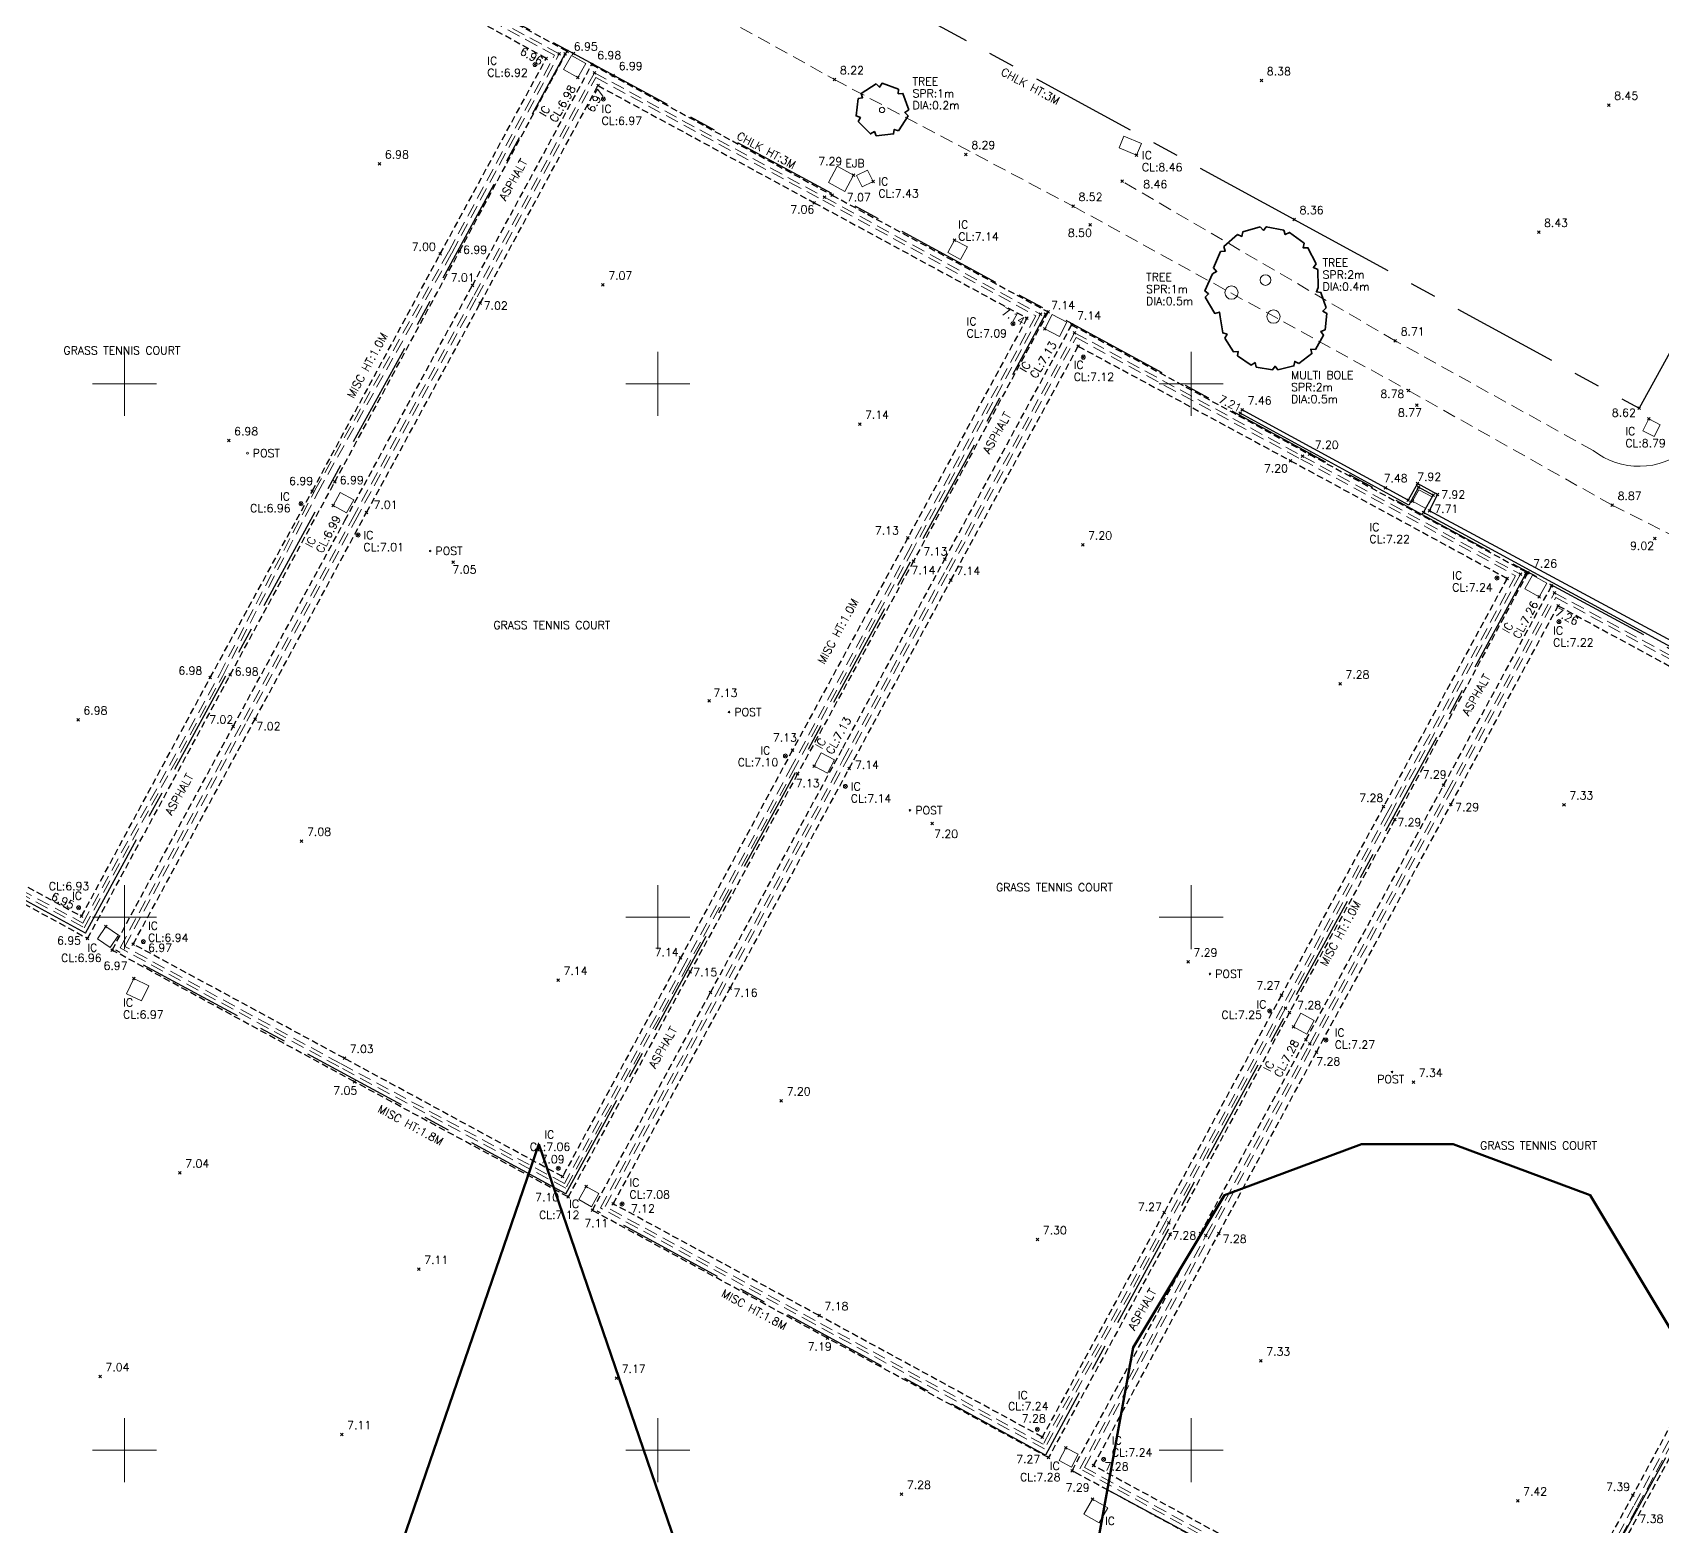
# Model space of a CAD drawing. Extents: x 521064 to 521635, y 174590 to 175241.
# Drawn here: x 521316.6 to 521377.7, y 174997.1 to 175053.2 of the extents above; entities that cross this region are included whole.
import ezdxf

# ---------------------------------------------------------------- set-up
doc = ezdxf.new("R2010")
doc.units = 0
doc.header["$PDMODE"] = 3
doc.header["$PDSIZE"] = 0.05
for name, pattern in [('Centre', [7, 4, -1, 1, -1]), ('DASHED', [0.75, 0.5, -0.25]), ('HIDDEN', [0.375, 0.25, -0.125])]:
    doc.linetypes.add(name, pattern=pattern)
for name, color, linetype, lineweight in [('I031G_SURVEY-GRID', 7, 'CONTINUOUS', 18), ('I901G_TITLE-SHEET', 7, 'CONTINUOUS', 18), ('I910T_TXT-GEN-S', 7, 'CONTINUOUS', 13), ('I923G_SURVEY-POINT', 7, 'CONTINUOUS', 18), ('I923T_SURVEY-LEVEL', 7, 'CONTINUOUS', 13), ('I941G_TREE', 72, 'CONTINUOUS', 18), ('I941G_TREE-VEG', 6, 'CONTINUOUS', 35), ('I941T_TREE-TXT', 82, 'CONTINUOUS', 13), ('I960G_COVER', 1, 'CONTINUOUS', 18), ('I960T_COVER-TXT', 1, 'CONTINUOUS', 13), ('I963G_SW', 200, 'DASHED', 18), ('I976G_ST-FURN', 220, 'CONTINUOUS', 18), ('I976T_ST-FURN-TXT', 220, 'CONTINUOUS', 13), ('I991G_SLOPE', 21, 'DASHED', 18)]:
    doc.layers.add(name, color=color, linetype=linetype, lineweight=lineweight)
for name, color, linetype in [('I940G_SURFACE', 200, 'HIDDEN'), ('I971G_FENCE', 5, 'Centre'), ('I972G_WALL', 10, 'CONTINUOUS')]:
    doc.layers.add(name, color=color, linetype=linetype)
doc.styles.add('MONOTXT', font='simplex.shx')
doc.styles.get("Standard").update_dxf_attribs({"font": 'simplex.shx'})

msp = doc.modelspace()

# ---------------------------------------------------------------- linework, layer by layer
at = {"layer": 'I031G_SURVEY-GRID'}
for p, q in [((521320, 175041.2), (521320, 175038.8)), ((521340, 175041.2), (521340, 175038.8)), ((521360, 175041.2), (521360, 175038.8)), ((521318.8, 175040), (521321.2, 175040)), ((521338.8, 175040), (521341.2, 175040)), ((521358.8, 175040), (521361.2, 175040)), ((521320, 175021.2), (521320, 175018.8)), ((521340, 175021.2), (521340, 175018.8)), ((521360, 175021.2), (521360, 175018.8)), ((521318.8, 175020), (521321.2, 175020)), ((521338.8, 175020), (521341.2, 175020)), ((521358.8, 175020), (521361.2, 175020)), ((521320, 175001.2), (521320, 174998.8)), ((521340, 175001.2), (521340, 174998.8)), ((521360, 175001.2), (521360, 174998.8)), ((521318.8, 175000), (521321.2, 175000)), ((521338.8, 175000), (521341.2, 175000)), ((521358.8, 175000), (521361.2, 175000))]:
    msp.add_line(p, q, dxfattribs=at)
at = {"layer": 'I923G_SURVEY-POINT'}
for p in [(521335.818, 175052.206, 6.962), (521336.305, 175052.378, 6.966), (521336.53, 175052.382, 7.023), (521336.599, 175052.472, 6.968), (521336.835, 175052.392, 6.954), (521335.389, 175051.978, 6.917), (521337.007, 175051.485, 6.975), (521337.527, 175051.977, 6.981), (521337.62, 175051.667, 6.973), (521338.331, 175051.572, 6.989), (521337.758, 175051.188, 6.974), (521346.629, 175051.411, 8.224), (521362.636, 175051.373, 8.382), (521337.96, 175050.679, 6.967), (521375.661, 175050.458, 8.45), (521351.555, 175048.608, 8.292), (521357.953, 175048.578, 8.457), (521329.565, 175048.252, 6.984), (521347.342, 175047.831, 7.291), (521348.069, 175047.592, 7.425), (521357.414, 175047.597, 8.464), (521345.868, 175046.792, 7.065), (521346.251, 175047, 7.057), (521346.541, 175047.075, 7.072), (521355.575, 175046.661, 8.516), (521356.216, 175045.961, 8.502), (521363.865, 175046.169, 8.361), (521351.128, 175045.392, 7.14), (521373.03, 175045.686, 8.432), (521331.841, 175044.873, 6.997), (521332.567, 175044.978, 6.988), (521333.045, 175043.687, 7.012), (521337.944, 175043.713, 7.065), (521333.342, 175043.024, 7.016), (521353.841, 175042.465, 7.142), (521354.349, 175042.608, 7.143), (521354.539, 175042.61, 7.191), (521354.636, 175042.697, 7.138), (521353.315, 175042.257, 7.086), (521354.512, 175042.061, 7.132), (521355.521, 175042.213, 7.138), (521355.629, 175041.916, 7.137), (521355.768, 175041.41, 7.141), (521367.654, 175041.614, 8.711), (521355.954, 175041.001, 7.119), (521368.148, 175039.751, 8.782), (521361.841, 175038.902, 7.213), (521361.916, 175039.025, 7.455), (521368.46, 175039.206, 8.765), (521376.8, 175039.083, 8.625), (521377.163, 175038.685, 8.795), (521347.569, 175038.493, 7.14), (521323.914, 175037.874, 6.979), (521363.727, 175037.117, 7.197), (521364.178, 175037.287, 7.19), (521364.431, 175037.362, 7.203), (521327.888, 175036.32, 6.995), (521368.491, 175036.259, 7.916), (521327.045, 175035.98, 6.987), (521367.28, 175036.102, 7.483), (521368.132, 175035.639, 7.69), (521368.297, 175035.598, 7.221), (521368.527, 175036.127, 7.228), (521369.067, 175035.819, 7.234), (521369.241, 175035.855, 7.923), (521326.623, 175035.501, 6.963), (521327.824, 175035.437, 6.987), (521329.081, 175035.179, 7.01), (521368.713, 175035.172, 7.241), (521368.935, 175035.239, 7.71), (521375.79, 175035.446, 8.869), (521328.763, 175034.328, 7.01), (521349.378, 175034.228, 7.128), (521355.933, 175033.962, 7.199), (521377.383, 175034.2, 9.021), (521332.326, 175033.315, 7.054), (521349.589, 175033.354, 7.136), (521350.76, 175033.422, 7.133), (521350.988, 175032.636, 7.138), (521371.461, 175032.718, 7.243), (521371.848, 175032.705, 7.255), (521372.342, 175032.856, 7.258), (521372.551, 175032.883, 7.263), (521372.62, 175032.911, 7.258), (521373.047, 175032.014, 7.259), (521373.514, 175032.421, 7.252), (521373.617, 175032.164, 7.262), (521373.76, 175031.675, 7.258), (521373.791, 175031.084, 7.223), (521323.217, 175028.984, 6.982), (521323.969, 175029.092, 6.984), (521365.584, 175028.745, 7.283), (521341.928, 175028.115, 7.131), (521318.261, 175027.396, 6.981), (521324.076, 175027.147, 7.015), (521324.901, 175027.427, 7.024), (521344.787, 175026.042, 7.096), (521345.048, 175026.256, 7.129), (521345.239, 175025.37, 7.131), (521345.86, 175025.665, 7.133), (521347.178, 175025.574, 7.145), (521347.037, 175024.902, 7.142), (521369.466, 175024.943, 7.288), (521367.213, 175024.144, 7.28), (521369.737, 175024.224, 7.291), (521373.979, 175024.212, 7.333), (521350.287, 175023.513, 7.201), (521367.636, 175023.658, 7.29), (521326.64, 175022.853, 7.064), (521318.281, 175020.352, 6.927), (521318.392, 175020.029, 6.949), (521318.621, 175019.2, 6.949), (521319.301, 175019.645, 6.957), (521320.709, 175019.082, 6.944), (521319.54, 175018.764, 6.968), (521320.328, 175018.987, 6.973), (521340.854, 175018.466, 7.141), (521341.212, 175017.949, 7.15), (521359.884, 175018.317, 7.289), (521320.347, 175017.699, 6.967), (521336.264, 175017.633, 7.143), (521342.71, 175017.332, 7.159), (521341.976, 175017.173, 7.151), (521363.384, 175017.077, 7.273), (521362.947, 175016.482, 7.246), (521363.534, 175016.588, 7.274), (521363.687, 175016.427, 7.281), (521363.834, 175015.881, 7.278), (521364.301, 175015.391, 7.285), (521365.053, 175015.385, 7.265), (521364.45, 175015.247, 7.281), (521364.693, 175014.932, 7.284), (521328.246, 175014.702, 7.034), (521328.621, 175013.825, 7.054), (521368.331, 175013.808, 7.336), (521344.631, 175013.109, 7.199), (521336.264, 175010.578, 7.063), (521322.08, 175010.403, 7.037), (521336.427, 175010.264, 7.088), (521337.314, 175009.893, 7.117), (521336.638, 175009.504, 7.096), (521337.546, 175009.001, 7.113), (521338.332, 175009.246, 7.118), (521338.661, 175009.234, 7.077), (521358.984, 175008.917, 7.27), (521359.165, 175008.534, 7.276), (521359.207, 175008.094, 7.282), (521360.345, 175008.132, 7.285), (521360.555, 175008.054, 7.275), (521361.032, 175008.133, 7.28), (521354.236, 175007.901, 7.3), (521331.04, 175006.793, 7.108), (521346.046, 175005.053, 7.181), (521346.358, 175004.206, 7.19), (521362.615, 175003.35, 7.332), (521319.089, 175002.769, 7.035), (521338.445, 175002.708, 7.172), (521354.232, 175000.792, 7.238), (521328.151, 175000.595, 7.111), (521354.418, 175000.495, 7.277), (521354.65, 174999.726, 7.272), (521355.297, 175000.098, 7.277), (521356.716, 174999.661, 7.244), (521355.532, 174999.236, 7.291), (521356.337, 174999.428, 7.284), (521349.14, 174998.357, 7.282), (521376.56, 174998.317, 7.389), (521356.303, 174998.171, 7.326), (521372.246, 174998.107, 7.423)]:
    msp.add_point(p, dxfattribs=at)
at = {"layer": 'I940G_SURFACE'}
for points in [[(521319.492, 175061.753, 6.826), (521315.253, 175053.914, 6.846), (521310.2, 175044.671, 6.839), (521306.309, 175037.425, 6.86), (521301.478, 175028.492, 6.802), (521309.981, 175023.908, 6.884), (521318.621, 175019.2, 6.949), (521323.969, 175029.092, 6.984), (521327.888, 175036.32, 6.995), (521332.567, 175044.978, 6.988), (521336.599, 175052.472, 6.968), (521327.315, 175057.502, 6.889)], [(521319.736, 175060.971, 6.841), (521315.538, 175053.277, 6.857), (521310.366, 175043.716, 6.842), (521306.581, 175036.679, 6.866), (521302.281, 175028.751, 6.812), (521308.795, 175025.229, 6.868), (521318.392, 175020.029, 6.949), (521323.217, 175028.984, 6.982), (521327.045, 175035.98, 6.987), (521331.841, 175044.873, 6.997), (521335.818, 175052.206, 6.962), (521327.618, 175056.707, 6.89)], [(521319.54, 175018.764, 6.968), (521324.076, 175027.147, 7.015), (521328.27, 175034.88, 7.001), (521333.045, 175043.687, 7.012), (521337.527, 175051.977, 6.981), (521346.541, 175047.075, 7.072), (521354.636, 175042.697, 7.138), (521349.589, 175033.354, 7.136), (521345.239, 175025.37, 7.131), (521341.212, 175017.949, 7.15), (521336.638, 175009.504, 7.096), (521328.621, 175013.825, 7.054)], [(521320.328, 175018.987, 6.973), (521324.901, 175027.427, 7.024), (521329.081, 175035.179, 7.01), (521333.342, 175043.024, 7.016), (521337.758, 175051.188, 6.974), (521345.868, 175046.792, 7.065), (521353.841, 175042.465, 7.142), (521349.378, 175034.228, 7.128), (521345.048, 175026.256, 7.129), (521340.854, 175018.466, 7.141), (521336.427, 175010.264, 7.088), (521328.246, 175014.702, 7.034)], [(521337.546, 175009.001, 7.113), (521341.976, 175017.173, 7.151), (521346.936, 175026.336, 7.142), (521350.76, 175033.422, 7.133), (521355.521, 175042.213, 7.138), (521364.431, 175037.362, 7.203), (521372.62, 175032.911, 7.258), (521367.636, 175023.658, 7.29), (521363.687, 175016.427, 7.281), (521359.207, 175008.094, 7.282), (521354.65, 174999.726, 7.272), (521346.358, 175004.206, 7.19)], [(521338.332, 175009.246, 7.118), (521342.71, 175017.332, 7.159), (521347.178, 175025.574, 7.145), (521350.988, 175032.636, 7.138), (521355.768, 175041.41, 7.141), (521363.727, 175037.117, 7.197), (521371.848, 175032.705, 7.255), (521367.213, 175024.144, 7.28), (521363.384, 175017.077, 7.273), (521358.984, 175008.917, 7.27), (521354.418, 175000.495, 7.277), (521346.046, 175005.053, 7.181)], [(521356.337, 174999.428, 7.284), (521361.032, 175008.133, 7.28), (521364.693, 175014.932, 7.284), (521369.737, 175024.224, 7.291), (521373.76, 175031.675, 7.258), (521380.889, 175027.815, 7.301), (521389.868, 175022.942, 7.357), (521386.419, 175016.557, 7.388), (521382.313, 175008.988, 7.393), (521376.56, 174998.317, 7.389), (521372.422, 174990.752, 7.371), (521363.995, 174995.269, 7.334)]]:
    msp.add_polyline3d(points, close=True, dxfattribs=at)
for points in [[(521355.532, 174999.236, 7.291), (521360.345, 175008.132, 7.285), (521364.301, 175015.391, 7.285), (521369.466, 175024.943, 7.288), (521373.514, 175032.421, 7.252)], [(521390.651, 175023.127, 7.362), (521387.008, 175016.406, 7.38), (521382.061, 175007.296, 7.391), (521376.481, 174997.045, 7.382), (521372.648, 174989.918, 7.383), (521364.459, 174994.384, 7.336), (521355.532, 174999.236, 7.291)]]:
    msp.add_polyline3d(points, dxfattribs=at)
at = {"layer": 'I941G_TREE'}
for centre, radius in [((521348.408, 175050.273), 0.1), ((521361.511, 175043.423), 0.25), ((521362.784, 175043.894), 0.2), ((521363.086, 175042.522), 0.25)]:
    msp.add_circle(centre, radius, dxfattribs=at)
at = {"layer": 'I941G_TREE-VEG'}
for points in [[(521348.185, 175051.248), (521347.626, 175050.896), (521347.68, 175050.73), (521347.507, 175050.707)], [(521349.031, 175051.055), (521348.408, 175051.273), (521348.312, 175051.127), (521348.185, 175051.248)], [(521349.408, 175050.273), (521349.19, 175050.896), (521349.016, 175050.881), (521349.031, 175051.055)], [(521347.507, 175050.707), (521347.433, 175050.05), (521347.596, 175049.989), (521347.507, 175049.839)], [(521349.031, 175049.491), (521349.383, 175050.05), (521349.262, 175050.176), (521349.408, 175050.273)], [(521347.507, 175049.839), (521347.974, 175049.372), (521348.124, 175049.461), (521348.185, 175049.298)], [(521348.185, 175049.298), (521348.842, 175049.372), (521348.865, 175049.545), (521349.031, 175049.491)], [(521361.738, 175045.599), (521361.23, 175045.153), (521361.275, 175044.981), (521361.098, 175044.969)], [(521362.589, 175045.885), (521361.937, 175045.706), (521361.902, 175045.532), (521361.738, 175045.599)], [(521363.479, 175045.77), (521362.815, 175045.894), (521362.708, 175045.753), (521362.589, 175045.885)], [(521364.23, 175045.277), (521363.687, 175045.679), (521363.528, 175045.599), (521363.479, 175045.77)], [(521361.098, 175044.969), (521360.836, 175044.346), (521360.952, 175044.211), (521360.797, 175044.123)], [(521364.689, 175044.505), (521364.376, 175045.105), (521364.199, 175045.102), (521364.23, 175045.277)], [(521364.764, 175043.611), (521364.746, 175044.286), (521364.585, 175044.362), (521364.689, 175044.505)], [(521360.797, 175044.123), (521360.513, 175043.483), (521360.653, 175043.372), (521360.527, 175043.246)], [(521365.06, 175042.846), (521364.867, 175043.432), (521364.697, 175043.453), (521364.764, 175043.611)], [(521360.527, 175043.246), (521360.884, 175042.643), (521361.056, 175042.693), (521361.086, 175042.517)], [(521361.086, 175042.517), (521361.183, 175041.908), (521361.348, 175041.861), (521361.256, 175041.716)], [(521365.024, 175042.028), (521365.083, 175042.641), (521364.935, 175042.729), (521365.06, 175042.846)], [(521361.256, 175041.716), (521361.589, 175041.196), (521361.759, 175041.219), (521361.734, 175041.049)], [(521364.663, 175041.292), (521364.963, 175041.831), (521364.862, 175041.97), (521365.024, 175042.028)], [(521364.037, 175040.763), (521364.528, 175041.136), (521364.492, 175041.304), (521364.663, 175041.292)], [(521361.734, 175041.049), (521362.247, 175040.707), (521362.393, 175040.796), (521362.438, 175040.63)], [(521362.438, 175040.63), (521363.045, 175040.523), (521363.144, 175040.663), (521363.251, 175040.529)], [(521363.251, 175040.529), (521363.851, 175040.674), (521363.885, 175040.842), (521364.037, 175040.763)]]:
    msp.add_lwpolyline(points, dxfattribs=at)
at = {"layer": 'I960G_COVER'}
for points in [[(521337.007, 175051.485, 6.975), (521336.459, 175051.797, 6.968), (521336.759, 175052.322, 6.969), (521337.306, 175052.01, 6.977)], [(521357.953, 175048.578, 8.457), (521357.295, 175048.856, 8.45), (521357.477, 175049.289, 8.45), (521358.136, 175049.011, 8.457)], [(521348.069, 175047.592, 7.425), (521347.866, 175048.013, 7.445), (521347.456, 175047.815, 7.298), (521347.658, 175047.394, 7.279)], [(521351.128, 175045.392, 7.14), (521351.606, 175045.135, 7.132), (521351.354, 175044.667, 7.115), (521350.876, 175044.924, 7.123)], [(521354.512, 175042.061, 7.132), (521355.068, 175041.779, 7.134), (521355.342, 175042.32, 7.139), (521354.786, 175042.602, 7.137)], [(521377.163, 175038.685, 8.795), (521376.935, 175038.244, 8.816), (521377.355, 175038.027, 8.866), (521377.583, 175038.468, 8.844)], [(521327.824, 175035.437, 6.987), (521328.089, 175035.928, 6.998), (521328.598, 175035.654, 7.004), (521328.332, 175035.163, 6.992)], [(521368.297, 175035.598, 7.221), (521368.533, 175036.029, 7.233), (521369.03, 175035.757, 7.238), (521368.794, 175035.326, 7.226)], [(521373.047, 175032.014, 7.259), (521372.515, 175032.31, 7.259), (521372.8, 175032.82, 7.257), (521373.331, 175032.523, 7.256)], [(521345.86, 175025.665, 7.133), (521346.12, 175026.158, 7.13), (521346.62, 175025.895, 7.129), (521346.36, 175025.401, 7.131)], [(521319.301, 175019.645, 6.957), (521318.988, 175019.187, 6.964), (521319.464, 175018.86, 6.963), (521319.778, 175019.319, 6.957)], [(521320.347, 175017.699, 6.967), (521320.072, 175017.124, 6.972), (521320.64, 175016.853, 6.972), (521320.914, 175017.427, 6.967)], [(521363.834, 175015.881, 7.278), (521364.113, 175016.393, 7.286), (521364.608, 175016.123, 7.282), (521364.33, 175015.611, 7.274)], [(521337.314, 175009.893, 7.117), (521337.792, 175009.627, 7.117), (521337.519, 175009.138, 7.109), (521337.042, 175009.405, 7.109)], [(521355.297, 175000.098, 7.277), (521355.768, 174999.856, 7.28), (521355.518, 174999.371, 7.28), (521355.047, 174999.614, 7.277)], [(521356.303, 174998.171, 7.326), (521355.976, 174997.601, 7.336), (521356.544, 174997.275, 7.347), (521356.871, 174997.846, 7.337)]]:
    msp.add_polyline3d(points, close=True, dxfattribs=at)
for centre in [(521335.389, 175051.978, 6.917), (521337.96, 175050.679, 6.967), (521353.315, 175042.257, 7.086), (521355.954, 175041.001, 7.119), (521326.623, 175035.501, 6.963), (521328.763, 175034.328, 7.01), (521371.461, 175032.718, 7.243), (521373.791, 175031.084, 7.223), (521344.787, 175026.042, 7.096), (521347.037, 175024.902, 7.142), (521318.281, 175020.352, 6.927), (521320.709, 175019.082, 6.944), (521362.947, 175016.482, 7.246), (521365.053, 175015.385, 7.265), (521336.264, 175010.578, 7.063), (521338.661, 175009.234, 7.077), (521354.232, 175000.792, 7.238), (521356.716, 174999.661, 7.244)]:
    msp.add_circle(centre, 0.075, dxfattribs=at)
at = {"layer": 'I963G_SW'}
for points in [[(521319.603, 175061.45, 6.842), (521315.496, 175053.625, 6.854), (521310.315, 175044.118, 6.836), (521306.505, 175037.001, 6.856), (521301.783, 175028.618, 6.799), (521308.749, 175024.836, 6.857), (521318.489, 175019.602, 6.946), (521323.676, 175029.029, 6.991), (521327.258, 175035.947, 6.984), (521332.274, 175044.907, 6.99), (521336.305, 175052.378, 6.966), (521327.575, 175057.131, 6.884)], [(521319.657, 175061.273, 6.842), (521315.61, 175053.564, 6.854), (521310.429, 175044.056, 6.836), (521306.619, 175036.938, 6.856), (521301.961, 175028.669, 6.799), (521308.811, 175024.951, 6.857), (521318.437, 175019.777, 6.946), (521323.561, 175029.09, 6.991), (521327.143, 175036.009, 6.984), (521332.16, 175044.97, 6.99), (521336.129, 175052.326, 6.966), (521327.513, 175057.017, 6.884)], [(521319.837, 175018.846, 6.976), (521324.477, 175027.411, 7.015), (521328.533, 175034.923, 7.002), (521333.112, 175043.329, 7.004), (521337.62, 175051.667, 6.973), (521346.251, 175047, 7.057), (521354.349, 175042.608, 7.143), (521349.574, 175033.792, 7.131), (521345.167, 175025.65, 7.125), (521341.139, 175018.215, 7.142), (521336.552, 175009.83, 7.097), (521328.034, 175014.394, 7.048)], [(521320.013, 175018.899, 6.976), (521324.591, 175027.349, 7.015), (521328.648, 175034.861, 7.002), (521333.227, 175043.266, 7.004), (521337.673, 175051.491, 6.973), (521346.189, 175046.886, 7.057), (521354.172, 175042.556, 7.143), (521349.46, 175033.853, 7.131), (521345.053, 175025.712, 7.125), (521341.025, 175018.277, 7.142), (521336.499, 175010.006, 7.097), (521328.096, 175014.509, 7.048)], [(521337.851, 175009.092, 7.115), (521342.199, 175017.126, 7.151), (521346.943, 175025.892, 7.136), (521350.808, 175033.037, 7.135), (521355.629, 175041.916, 7.137), (521364.178, 175037.287, 7.19), (521372.342, 175032.856, 7.258), (521367.468, 175023.845, 7.28), (521363.534, 175016.588, 7.274), (521359.165, 175008.534, 7.276), (521354.496, 175000.054, 7.275), (521345.836, 175004.755, 7.178)], [(521338.027, 175009.144, 7.115), (521342.313, 175017.064, 7.151), (521347.058, 175025.831, 7.136), (521350.923, 175032.975, 7.135), (521355.681, 175041.739, 7.137), (521364.116, 175037.173, 7.19), (521372.166, 175032.804, 7.258), (521367.354, 175023.907, 7.28), (521363.42, 175016.65, 7.274), (521359.05, 175008.596, 7.276), (521354.445, 175000.23, 7.275), (521345.898, 175004.869, 7.178)], [(521355.828, 174999.301, 7.28), (521360.555, 175008.054, 7.275), (521364.45, 175015.247, 7.281), (521369.586, 175024.699, 7.289), (521373.617, 175032.164, 7.262), (521381.374, 175027.972, 7.306), (521390.363, 175023.095, 7.369), (521386.617, 175016.184, 7.381), (521382.301, 175008.217, 7.389), (521376.704, 174997.839, 7.381), (521372.566, 174990.176, 7.376), (521363.604, 174995.066, 7.323)]]:
    msp.add_polyline3d(points, close=True, dxfattribs=at)
msp.add_polyline3d([(521356.004, 174999.353, 7.28), (521360.669, 175007.993, 7.275), (521364.564, 175015.185, 7.281), (521369.7, 175024.637, 7.289), (521373.67, 175031.988, 7.262), (521381.312, 175027.858, 7.306), (521390.186, 175023.043, 7.369), (521386.502, 175016.246, 7.381), (521382.187, 175008.279, 7.389), (521376.59, 174997.901, 7.381), (521372.513, 174990.352, 7.376), (521363.666, 174995.18, 7.323), (521356.004, 174999.353, 7.281)], dxfattribs=at)
at = {"layer": 'I971G_FENCE'}
for points in [[(521303.176, 175070.636, 6.63), (521319.371, 175061.85, 6.833), (521336.835, 175052.392, 6.954)], [(521362.343, 175068.566, 8.304), (521376.018, 175061.071, 8.453), (521386.006, 175055.632, 8.629), (521381.321, 175047.306, 8.522), (521376.8, 175039.083, 8.625)], [(521363.865, 175046.169, 8.361), (521344.465, 175056.74, 8.127)], [(521318.538, 175019.397, 6.97), (521336.53, 175052.382, 7.023)], [(521336.835, 175052.392, 6.954), (521355.383, 175042.344, 7.139), (521373.437, 175032.5, 7.266), (521391.186, 175022.881, 7.367)], [(521363.865, 175046.169, 8.361), (521376.8, 175039.083, 8.625)], [(521336.547, 175009.624, 7.115), (521354.539, 175042.61, 7.191)], [(521372.551, 175032.883, 7.263), (521354.533, 174999.821, 7.288)], [(521318.538, 175019.397, 6.995), (521301.741, 175028.535, 6.852)], [(521372.521, 174990.08, 7.417), (521390.605, 175023.196, 7.391)], [(521336.547, 175009.624, 7.14), (521319.674, 175018.765, 7.029)], [(521354.533, 174999.821, 7.297), (521337.73, 175008.973, 7.15)], [(521372.521, 174990.08, 7.421), (521355.583, 174999.203, 7.322)]]:
    msp.add_polyline3d(points, dxfattribs=at)
at = {"layer": 'I972G_WALL'}
for points in [[(521391.274, 175023.119, 7.367), (521385.015, 175026.457, 7.331), (521379.187, 175029.602, 7.306), (521379.119, 175029.516, 7.308), (521368.713, 175035.172, 7.241), (521369.067, 175035.819, 7.234), (521368.527, 175036.127, 7.228), (521368.165, 175035.456, 7.235), (521361.841, 175038.902, 7.213)], [(521391.37, 175023.23, 8.171), (521384.606, 175026.872, 8.08), (521379.254, 175029.695, 8.059), (521379.268, 175029.897, 7.998), (521378.14, 175030.509, 7.988), (521378.02, 175030.348, 7.764), (521368.935, 175035.239, 7.71), (521369.241, 175035.855, 7.923), (521368.491, 175036.259, 7.916), (521368.132, 175035.639, 7.69), (521367.28, 175036.102, 7.483), (521361.916, 175039.025, 7.455)]]:
    msp.add_polyline3d(points, dxfattribs=at)
at = {"layer": 'I976G_ST-FURN'}
msp.add_polyline3d([(521347.342, 175047.831, 7.291), (521347.014, 175047.219, 7.306), (521346.396, 175047.549, 7.305), (521346.724, 175048.161, 7.29)], close=True, dxfattribs=at)
for centre, radius in [((521324.613, 175037.401, 6.975), 0.035), ((521331.463, 175033.733, 7.031), 0.03), ((521342.672, 175027.69, 7.129), 0.03), ((521349.456, 175024.005, 7.185), 0.03), ((521360.703, 175017.869, 7.263), 0.03), ((521367.53, 175014.193, 7.308), 0.03)]:
    msp.add_circle(centre, radius, dxfattribs=at)
at = {"layer": 'I991G_SLOPE'}
for points in [[(521305.093, 175072.883, 7.064), (521315.486, 175068.562, 7.315), (521323.768, 175063.536, 7.334), (521331.138, 175059.289, 7.411), (521338.494, 175055.463, 7.885), (521342.448, 175053.737, 8.146), (521346.629, 175051.411, 8.224), (521355.575, 175046.661, 8.516), (521368.148, 175039.751, 8.782), (521375.79, 175035.446, 8.869), (521378.785, 175033.94, 9.128), (521385.756, 175029.833, 9.294), (521393.522, 175025.602, 9.319)], [(521389.319, 175053.037, 9.459), (521383.784, 175045.948, 9.207), (521379.07, 175038.104, 9.11), (521378.925, 175037.913, 9.094), (521378.765, 175037.735, 9.078), (521378.59, 175037.572, 9.062), (521378.401, 175037.424, 9.046), (521378.201, 175037.293, 9.03), (521377.99, 175037.18, 9.014), (521377.77, 175037.086, 8.998), (521377.542, 175037.011, 8.982), (521377.309, 175036.956, 8.966), (521377.075, 175036.922, 8.955), (521376.839, 175036.908, 8.944), (521376.602, 175036.914, 8.933), (521376.367, 175036.94, 8.922), (521376.134, 175036.986, 8.911), (521375.907, 175037.052, 8.9), (521375.686, 175037.137, 8.889), (521375.473, 175037.24, 8.878), (521375.27, 175037.362, 8.867), (521375.077, 175037.5, 8.856), (521367.654, 175041.614, 8.711), (521357.414, 175047.597, 8.464)]]:
    msp.add_polyline3d(points, dxfattribs=at)

# ---------------------------------------------------------------- texts
at = {"layer": 'I901G_TITLE-SHEET'}
msp.add_text('A0', height=40, dxfattribs=at).set_placement((521320.104, 174971.479))
at = {"layer": 'I910T_TXT-GEN-S', "style": 'MONOTXT'}
for s, rotation, p in [('CHLK HT:3M', 331.41505, (521352.833, 175051.611)), ('CHLK HT:3M', 331.57964, (521342.929, 175049.203)), ('ASPHALT', 60.53355, (521334.291, 175046.847)), ('MISC HT:1.0M', 61.38777, (521328.587, 175039.428)), ('ASPHALT', 60.53355, (521352.43, 175037.356)), ('MISC HT:1.0M', 61.39105, (521346.237, 175029.457)), ('ASPHALT', 60.53355, (521370.402, 175027.528)), ('ASPHALT', 60.53355, (521321.765, 175023.793)), ('MISC HT:1.0M', 61.41096, (521365.076, 175018.123)), ('ASPHALT', 60.53355, (521339.904, 175014.302)), ('MISC HT:1.8M', 331.55334, (521329.467, 175012.712)), ('MISC HT:1.8M', 331.42488, (521342.35, 175005.789)), ('ASPHALT', 60.53355, (521357.876, 175004.475))]:
    msp.add_text(s, height=0.3, rotation=rotation, dxfattribs=at).set_placement(p)
for p in [(521317.713, 175041.103), (521333.833, 175030.802), (521352.681, 175020.966), (521370.833, 175011.282)]:
    msp.add_text('GRASS TENNIS COURT', height=0.3, dxfattribs=at).set_placement(p)
at = {"layer": 'I923T_SURVEY-LEVEL', "style": 'MONOTXT'}
for s, p in [('6.95', (521336.847, 175052.504, 6.954)), ('6.98', (521337.727, 175052.177, 6.981)), ('CL:6.92', (521333.606, 175051.522, 6.917)), ('6.99', (521338.531, 175051.772, 6.989)), ('8.22', (521346.829, 175051.611, 8.224)), ('8.38', (521362.836, 175051.573, 8.382)), ('8.45', (521375.861, 175050.658, 8.45)), ('CL:6.97', (521337.893, 175049.716, 6.967)), ('8.29', (521351.755, 175048.808, 8.292)), ('6.98', (521329.765, 175048.452, 6.984)), ('7.29', (521346.017, 175048.198, 7.291)), ('CL:8.46', (521358.153, 175047.978, 8.457)), ('CL:7.43', (521348.269, 175046.992, 7.425)), ('8.46', (521358.203, 175047.339, 8.464)), ('7.06', (521344.967, 175046.391, 7.065)), ('7.07', (521347.087, 175046.847, 7.072)), ('8.52', (521355.775, 175046.861, 8.516)), ('8.36', (521364.065, 175046.369, 8.361)), ('8.43', (521373.23, 175045.886, 8.432)), ('CL:7.14', (521351.267, 175045.374, 7.14)), ('8.50', (521355.375, 175045.514, 8.502)), ('7.00', (521330.773, 175044.994, 6.997)), ('6.99', (521332.699, 175044.879, 6.988)), ('7.07', (521338.144, 175043.913, 7.065)), ('7.01', (521332.232, 175043.838, 7.012)), ('7.02', (521333.472, 175042.784, 7.016)), ('7.14', (521354.745, 175042.798, 7.138)), ('7.14', (521355.721, 175042.413, 7.138)), ('CL:7.09', (521351.577, 175041.744, 7.086)), ('8.71', (521367.854, 175041.814, 8.711)), ('CL:7.12', (521355.593, 175040.113, 7.119)), ('7.46', (521362.116, 175039.225, 7.455)), ('8.78', (521367.093, 175039.472, 8.782)), ('7.14', (521347.769, 175038.693, 7.14)), ('8.77', (521367.751, 175038.77, 8.765)), ('8.62', (521375.773, 175038.768, 8.625)), ('6.98', (521324.114, 175038.074, 6.979)), ('7.20', (521364.631, 175037.562, 7.203)), ('CL:8.79', (521376.278, 175037.625, 8.795)), ('7.20', (521362.728, 175036.681, 7.197)), ('6.99', (521326.176, 175036.205, 6.987)), ('6.99', (521328.073, 175036.242, 6.995)), ('7.48', (521367.217, 175036.31, 7.483)), ('7.92', (521368.474, 175036.364, 7.916)), ('7.01', (521329.341, 175035.315, 7.01)), ('7.92', (521369.374, 175035.699, 7.923)), ('8.87', (521375.99, 175035.646, 8.869)), ('CL:6.96', (521324.714, 175035.188, 6.963)), ('7.71', (521369.119, 175035.166, 7.71)), ('7.13', (521348.141, 175034.35, 7.128)), ('7.20', (521356.133, 175034.162, 7.199)), ('CL:7.01', (521328.963, 175033.728, 7.01)), ('7.13', (521349.958, 175033.567, 7.133)), ('CL:7.22', (521366.685, 175034.03, 7.221)), ('9.02', (521376.456, 175033.774, 9.021)), ('7.05', (521332.301, 175032.881, 7.054)), ('7.14', (521349.51, 175032.856, 7.136)), ('7.26', (521372.82, 175033.111, 7.258)), ('7.14', (521351.188, 175032.836, 7.138)), ('CL:7.24', (521369.788, 175032.218, 7.243)), ('CL:7.22', (521373.572, 175030.149, 7.223)), ('6.98', (521322.02, 175029.094, 6.982)), ('6.98', (521324.134, 175029.057, 6.984)), ('7.28', (521365.784, 175028.945, 7.283)), ('7.13', (521342.086, 175028.26, 7.127)), ('6.98', (521318.461, 175027.596, 6.981)), ('7.02', (521323.179, 175027.257, 7.015)), ('7.02', (521324.952, 175027.009, 7.024)), ('7.13', (521344.315, 175026.581, 7.129)), ('CL:7.10', (521342.997, 175025.657, 7.096)), ('7.14', (521347.392, 175025.564, 7.145)), ('7.29', (521368.679, 175025.198, -0.001)), ('7.13', (521345.17, 175024.872, 7.131)), ('CL:7.14', (521347.237, 175024.302, 7.142)), ('7.28', (521366.301, 175024.318, 7.28)), ('7.33', (521374.179, 175024.412, 7.333)), ('7.29', (521369.897, 175023.973, 7.291)), ('7.29', (521367.73, 175023.407, 7.29)), ('7.08', (521326.847, 175023.051, 7.079)), ('7.20', (521350.36, 175022.97, 7.201)), ('CL:6.93', (521317.165, 175021.009, 6.927)), ('6.95', (521317.472, 175018.969, 6.949)), ('CL:6.94', (521320.884, 175019.076, 6.944)), ('CL:6.96', (521317.626, 175018.317, 6.957)), ('6.97', (521320.887, 175018.698, 6.973)), ('7.14', (521339.881, 175018.529, 7.141)), ('7.29', (521360.084, 175018.517, 7.289)), ('6.97', (521319.217, 175018.024, 6.968)), ('7.14', (521336.465, 175017.833, 7.143)), ('7.15', (521341.328, 175017.78, 7.15)), ('7.16', (521342.841, 175017.012, 7.159)), ('7.27', (521362.442, 175017.282, 7.273)), ('7.28', (521363.973, 175016.546, 7.281)), ('CL:6.97', (521319.952, 175016.193, 6.967)), ('CL:7.25', (521361.134, 175016.181, -0.028)), ('7.03', (521328.446, 175014.902, 7.034)), ('CL:7.27', (521365.381, 175015.065, 7.265)), ('7.28', (521364.689, 175014.438, 7.284)), ('7.34', (521368.531, 175014.008, 7.336)), ('7.05', (521327.83, 175013.341, 7.054)), ('7.20', (521344.831, 175013.309, 7.199)), ('CL:7.06', (521335.201, 175011.235, 7.063)), ('7.04', (521322.28, 175010.603, 7.037)), ('7.09', (521335.604, 175010.767, 7.088)), ('7.10', (521335.399, 175009.341, 7.096)), ('CL:7.08', (521338.936, 175009.443, 7.077)), ('CL:7.12', (521335.545, 175008.679, 7.117)), ('7.12', (521338.992, 175008.919, 7.118)), ('7.27', (521358, 175008.977, 7.27)), ('7.11', (521337.244, 175008.37, 7.113)), ('7.30', (521354.436, 175008.101, 7.3)), ('7.28', (521359.288, 175007.907, 7.282)), ('7.28', (521361.178, 175007.781, 7.28)), ('7.11', (521331.24, 175006.993, 7.108)), ('7.18', (521346.246, 175005.253, 7.181)), ('7.19', (521345.621, 175003.742, 7.19)), ('7.33', (521362.815, 175003.55, 7.332)), ('7.04', (521319.289, 175002.969, 7.035)), ('7.17', (521338.645, 175002.908, 7.172)), ('CL:7.24', (521353.133, 175001.504, 7.238)), ('7.11', (521328.351, 175000.795, 7.111)), ('7.28', (521353.645, 175001.044, 7.277)), ('7.27', (521353.439, 174999.522, 7.272)), ('7.28', (521356.751, 174999.243, 7.284)), ('CL:7.24', (521357.027, 174999.772, 7.244)), ('CL:7.28', (521353.582, 174998.845, 7.277)), ('7.28', (521349.34, 174998.557, 7.282)), ('7.29', (521355.292, 174998.452, 7.291)), ('7.42', (521372.446, 174998.307, 7.423)), ('7.39', (521375.556, 174998.476, 7.389)), ('7.38', (521376.807, 174997.28, 7.382))]:
    msp.add_text(s, height=0.3, dxfattribs=at).set_placement(p)
for s, rotation, p in [('6.96', 330.7642, (521334.802, 175052.385, 6.962)), ('CL:6.98', 60.25512, (521336.184, 175049.774, 6.975)), ('6.97', 60.78871, (521337.581, 175050.156, 6.974)), ('7.14', 331.77467, (521352.863, 175042.613, 7.142)), ('CL:7.13', 58.90269, (521354.189, 175040.173, 7.132)), ('7.21', 333.57235, (521360.989, 175039.327, 7.213)), ('CL:6.99', 62.45487, (521327.425, 175033.621, 6.987)), ('CL:7.26', 62.02053, (521372.312, 175030.411, 7.259)), ('7.26', 332.83501, (521373.619, 175031.341, 7.258)), ('CL:7.13', 61.38954, (521346.542, 175026.069, 7.133)), ('6.95', 334.12523, (521317.221, 175020.676, 6.949)), ('CL:7.28', 62.15242, (521363.354, 175013.96, 7.278))]:
    msp.add_text(s, height=0.3, rotation=rotation, dxfattribs=at).set_placement(p)
at = {"layer": 'I941T_TREE-TXT', "style": 'MONOTXT'}
for s, p in [('TREE', (521349.551, 175051.197)), ('SPR:1m', (521349.551, 175050.747)), ('DIA:0.2m', (521349.551, 175050.297)), ('TREE', (521358.311, 175043.853)), ('TREE', (521364.927, 175044.396)), ('SPR:2m', (521364.927, 175043.946)), ('SPR:1m', (521358.311, 175043.403)), ('DIA:0.4m', (521364.927, 175043.496)), ('DIA:0.5m', (521358.311, 175042.953)), ('SPR:2m', (521363.744, 175039.73)), ('MULTI BOLE', (521363.744, 175040.18)), ('DIA:0.5m', (521363.744, 175039.28))]:
    msp.add_text(s, height=0.3, dxfattribs=at).set_placement(p)
at = {"layer": 'I960T_COVER-TXT', "style": 'MONOTXT'}
for p in [(521333.606, 175051.972), (521337.893, 175050.166), (521358.153, 175048.428), (521348.269, 175047.442), (521351.267, 175045.824), (521351.577, 175042.194), (521355.593, 175040.563), (521376.278, 175038.075), (521325.832, 175035.624), (521328.963, 175034.178), (521366.685, 175034.48), (521369.788, 175032.668), (521373.572, 175030.599), (521343.844, 175026.102), (521347.237, 175024.752), (521318.037, 175020.651), (521320.884, 175019.526), (521318.609, 175018.702), (521319.952, 175016.643), (521362.447, 175016.577), (521365.381, 175015.515), (521335.745, 175011.692), (521338.936, 175009.893), (521336.676, 175009.094), (521353.497, 175001.92), (521357.027, 175000.222), (521354.699, 174999.265), (521356.767, 174997.2)]:
    msp.add_text('IC', height=0.3, dxfattribs=at).set_placement(p)
for rotation, p in [(60.25512, (521335.793, 175049.997)), (58.90269, (521353.804, 175040.405)), (62.45487, (521327.026, 175033.83)), (62.02053, (521371.915, 175030.622)), (61.38954, (521346.147, 175026.284)), (62.15242, (521362.956, 175014.17))]:
    msp.add_text('IC', height=0.3, rotation=rotation, dxfattribs=at).set_placement(p)
at = {"layer": 'I976T_ST-FURN-TXT', "style": 'MONOTXT'}
for s, p in [('EJB', (521347.035, 175048.123)), ('POST', (521324.813, 175037.251)), ('POST', (521331.663, 175033.583)), ('POST', (521342.872, 175027.54)), ('POST', (521349.656, 175023.855)), ('POST', (521360.903, 175017.719)), ('POST', (521366.975, 175013.77))]:
    msp.add_text(s, height=0.3, dxfattribs=at).set_placement(p)

doc.saveas('drawing.dxf')
